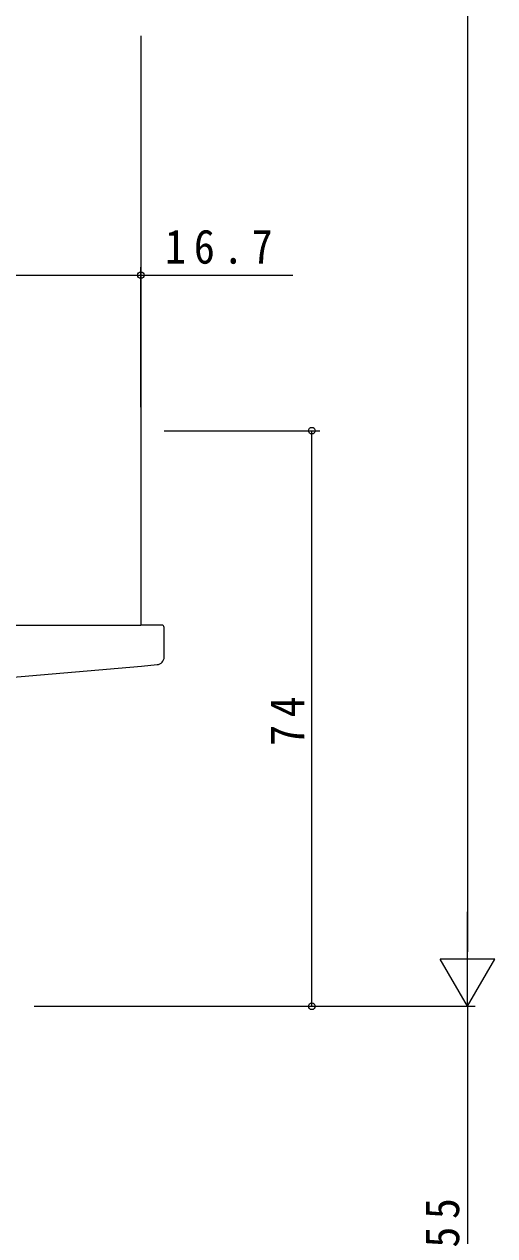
# Model space of a CAD drawing. Units: millimetres on the paper. Extents: x -420 to 373, y -297 to 267.
# Drawn here: x -207.8 to -147.3, y -207.4 to -51.6 of the extents above; entities that cross this region are included whole.
import ezdxf

# ---------------------------------------------------------------- set-up
doc = ezdxf.new("R2010")
doc.units = ezdxf.units.MM
for name, color, linetype, lineweight in [('0-4_YKK_12', 2, 'Continuous', 9), ('0-5_YKK_13', 4, 'Continuous', 9), ('0-7_YKK_D', 6, 'Continuous', 9)]:
    doc.layers.add(name, color=color, linetype=linetype, lineweight=lineweight)
doc.styles.add('ＭＳ ゴシック', font='')
doc.styles.get('ＭＳ ゴシック').set_extended_font_data('MS Gothic')

msp = doc.modelspace()

# ---------------------------------------------------------------- linework, layer by layer
at = {"layer": '0-4_YKK_12'}
msp.add_line((-192.767, -53.114), (-192.767, -128.864), dxfattribs=at)
at = {"layer": '0-5_YKK_13'}
for p, q in [((-247.267, -128.864), (-192.767, -128.864)), ((-190.067, -128.864), (-192.767, -128.864)), ((-189.767, -132.948), (-189.767, -129.164)), ((-192.68, -134.119), (-190.68, -133.944)), ((-243.141, -138.534), (-192.68, -134.119))]:
    msp.add_line(p, q, dxfattribs=at)
for centre, radius, start, end in [((-190.067, -129.164), 0.3, 0, 90), ((-190.767, -132.948), 1, 275, 0)]:
    msp.add_arc(centre, radius, start, end, dxfattribs=at)
at = {"layer": '0-7_YKK_D'}
for p, q in [((-150.77, 215.136), (-150.77, -170.864)), ((-209.467, -83.864), (-192.767, -83.864)), ((-192.767, -100.864), (-192.767, -82.864)), ((-192.767, -83.864), (-173.227, -83.864)), ((-189.767, -103.864), (-169.77, -103.864)), ((-170.77, -177.864), (-170.77, -103.864)), ((-150.77, -177.864), (-150.77, -165.74)), ((-147.27, -171.802), (-154.27, -171.802)), ((-150.77, -177.864), (-154.27, -171.802)), ((-150.77, -177.864), (-147.27, -171.802)), ((-206.467, -177.864), (-149.77, -177.864)), ((-206.467, -177.864), (-149.77, -177.864)), ((-189.767, -177.864), (-169.77, -177.864)), ((-150.77, -177.864), (-150.77, -232.864))]:
    msp.add_line(p, q, dxfattribs=at)
for centre in [(-192.767, -83.864), (-170.77, -103.864), (-170.77, -177.864)]:
    msp.add_circle(centre, 0.425, dxfattribs=at)

# ---------------------------------------------------------------- texts
at = {"layer": '0-7_YKK_D', "color": 3, "insert": (-189.667, -82.464), "char_height": 4.399, "attachment_point": 7, "style": 'ＭＳ ゴシック'}
msp.add_mtext('\\T1.38;\\W0.9;16.7', dxfattribs=at)
at = {"layer": '0-7_YKK_D', "color": 3, "char_height": 4.399, "attachment_point": 7, "rotation": 90, "style": 'ＭＳ ゴシック'}
for s, insert in [('\\T1.36;\\W0.9;74', (-171.77, -144.384)), ('\\T1.36;\\W0.9;55', (-151.77, -208.884))]:
    msp.add_mtext(s, dxfattribs=dict(at, insert=insert))

doc.saveas('drawing.dxf')
